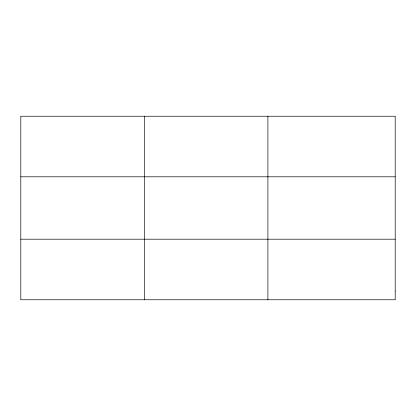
<?xml version="1.0" encoding="UTF-8"?>
<svg xmlns="http://www.w3.org/2000/svg" width="416" height="416" viewBox="0 0 416 416"><rect width="100%" height="100%" fill="white"/><g stroke="black" fill="none" stroke-linecap="round" stroke-linejoin="round"><path stroke-width="0.62" d="M144.352 116.241L144.352 299.759M267.904 116.241L267.904 299.759M20.8 176.8L395.2 176.8M20.8 239.2L395.2 239.2M395.2 291.106L395.2 299.759L20.8 299.759L20.8 116.241L395.2 116.241L395.2 291.106"/></g></svg>
